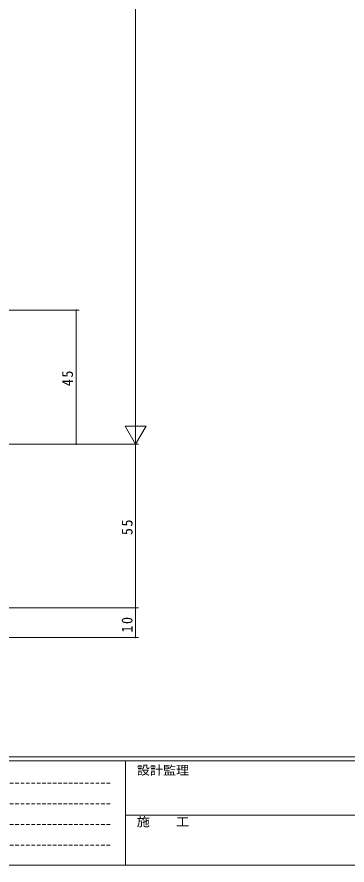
# Model space of a CAD drawing. Units: millimetres on the paper. Extents: x -420 to 373, y -297 to 267.
# Drawn here: x -196.5 to -85.7, y -297 to -12.1 of the extents above; entities that cross this region are included whole.
import ezdxf
from ezdxf.enums import TextEntityAlignment as Align

# ---------------------------------------------------------------- set-up
doc = ezdxf.new("R2010")
doc.units = ezdxf.units.MM
doc.linetypes.add('DASHED1', pattern=[1.8, 1.2, -0.6])
doc.layers.add('0-1_YKK_ZWAK', color=7, linetype='Continuous', lineweight=9)
doc.layers.add('0-6_YKK_D', color=6, linetype='Continuous', lineweight=9)
doc.styles.add('ＭＳ ゴシック', font='')
doc.styles.get('ＭＳ ゴシック').set_extended_font_data('MS Gothic')

msp = doc.modelspace()

# ---------------------------------------------------------------- linework, layer by layer
at = {"layer": '0-1_YKK_ZWAK'}
for p, q in [((352.3, -260.6), (-417.7, -260.6)), ((314.5, -262), (-417.7, -262)), ((-160.1, -262), (-160.1, -297)), ((-160.1, -280.199), (-31.3, -280.199)), ((-417.7, -297), (314.5, -297))]:
    msp.add_line(p, q, dxfattribs=at)
at = {"layer": '0-1_YKK_ZWAK', "linetype": 'DASHED1'}
for p, q in [((-413.101, -269.512), (-164.909, -269.512)), ((-413.101, -276.441), (-164.909, -276.441)), ((-413.101, -283.37), (-164.909, -283.37)), ((-413.101, -290.298), (-164.909, -290.298))]:
    msp.add_line(p, q, dxfattribs=at)
at = {"layer": '0-6_YKK_D'}
for p, q in [((-156.7, -148.6), (-156.7, 137.4)), ((-244.7, -110.6), (-175.7, -110.6)), ((-176.7, -155.6), (-176.7, -110.6)), ((-156.7, -155.6), (-156.7, -143.476)), ((-153.2, -149.538), (-160.2, -149.538)), ((-156.7, -155.6), (-160.2, -149.538)), ((-156.7, -155.6), (-153.2, -149.538)), ((-244.7, -155.6), (-175.7, -155.6)), ((-244.7, -155.6), (-155.7, -155.6)), ((-244.7, -155.6), (-155.7, -155.6)), ((-156.7, -210.6), (-156.7, -155.6)), ((-244.7, -210.6), (-155.7, -210.6)), ((-244.7, -210.6), (-155.7, -210.6)), ((-156.7, -210.6), (-156.7, -220.6)), ((-244.7, -220.6), (-155.7, -220.6))]:
    msp.add_line(p, q, dxfattribs=at)
for centre, start, end in [((-176.7, -110.6), 90, 270), ((-176.7, -110.6), 270, 90), ((-176.7, -155.6), 90, 270), ((-176.7, -155.6), 270, 90), ((-156.7, -210.6), 90, 270), ((-156.7, -210.6), 90, 270), ((-156.7, -210.6), 270, 90), ((-156.7, -210.6), 270, 90), ((-156.7, -220.6), 90, 270), ((-156.7, -220.6), 270, 90)]:
    msp.add_arc(centre, 0.106, start, end, dxfattribs=at)

# ---------------------------------------------------------------- texts
at = {"layer": '0-1_YKK_ZWAK', "style": 'ＭＳ ゴシック', "width": 1.1}
for s, p in [('設計監理', (-156.331, -267.533)), ('施\u3000\u3000工', (-156.331, -284.854))]:
    msp.add_text(s, height=2.933, dxfattribs=at).set_placement(p, align=Align.BOTTOM_LEFT)
at = {"layer": '0-6_YKK_D', "color": 3, "char_height": 3.666, "attachment_point": 7, "rotation": 90, "style": 'ＭＳ ゴシック'}
for s, insert in [('\\T1.21;\\W0.95;45', (-177.7, -136.133)), ('\\T1.21;\\W0.95;55', (-157.7, -186.17)), ('\\T1.21;\\W0.95;10', (-157.7, -218.902))]:
    msp.add_mtext(s, dxfattribs=dict(at, insert=insert))

doc.saveas('drawing.dxf')
